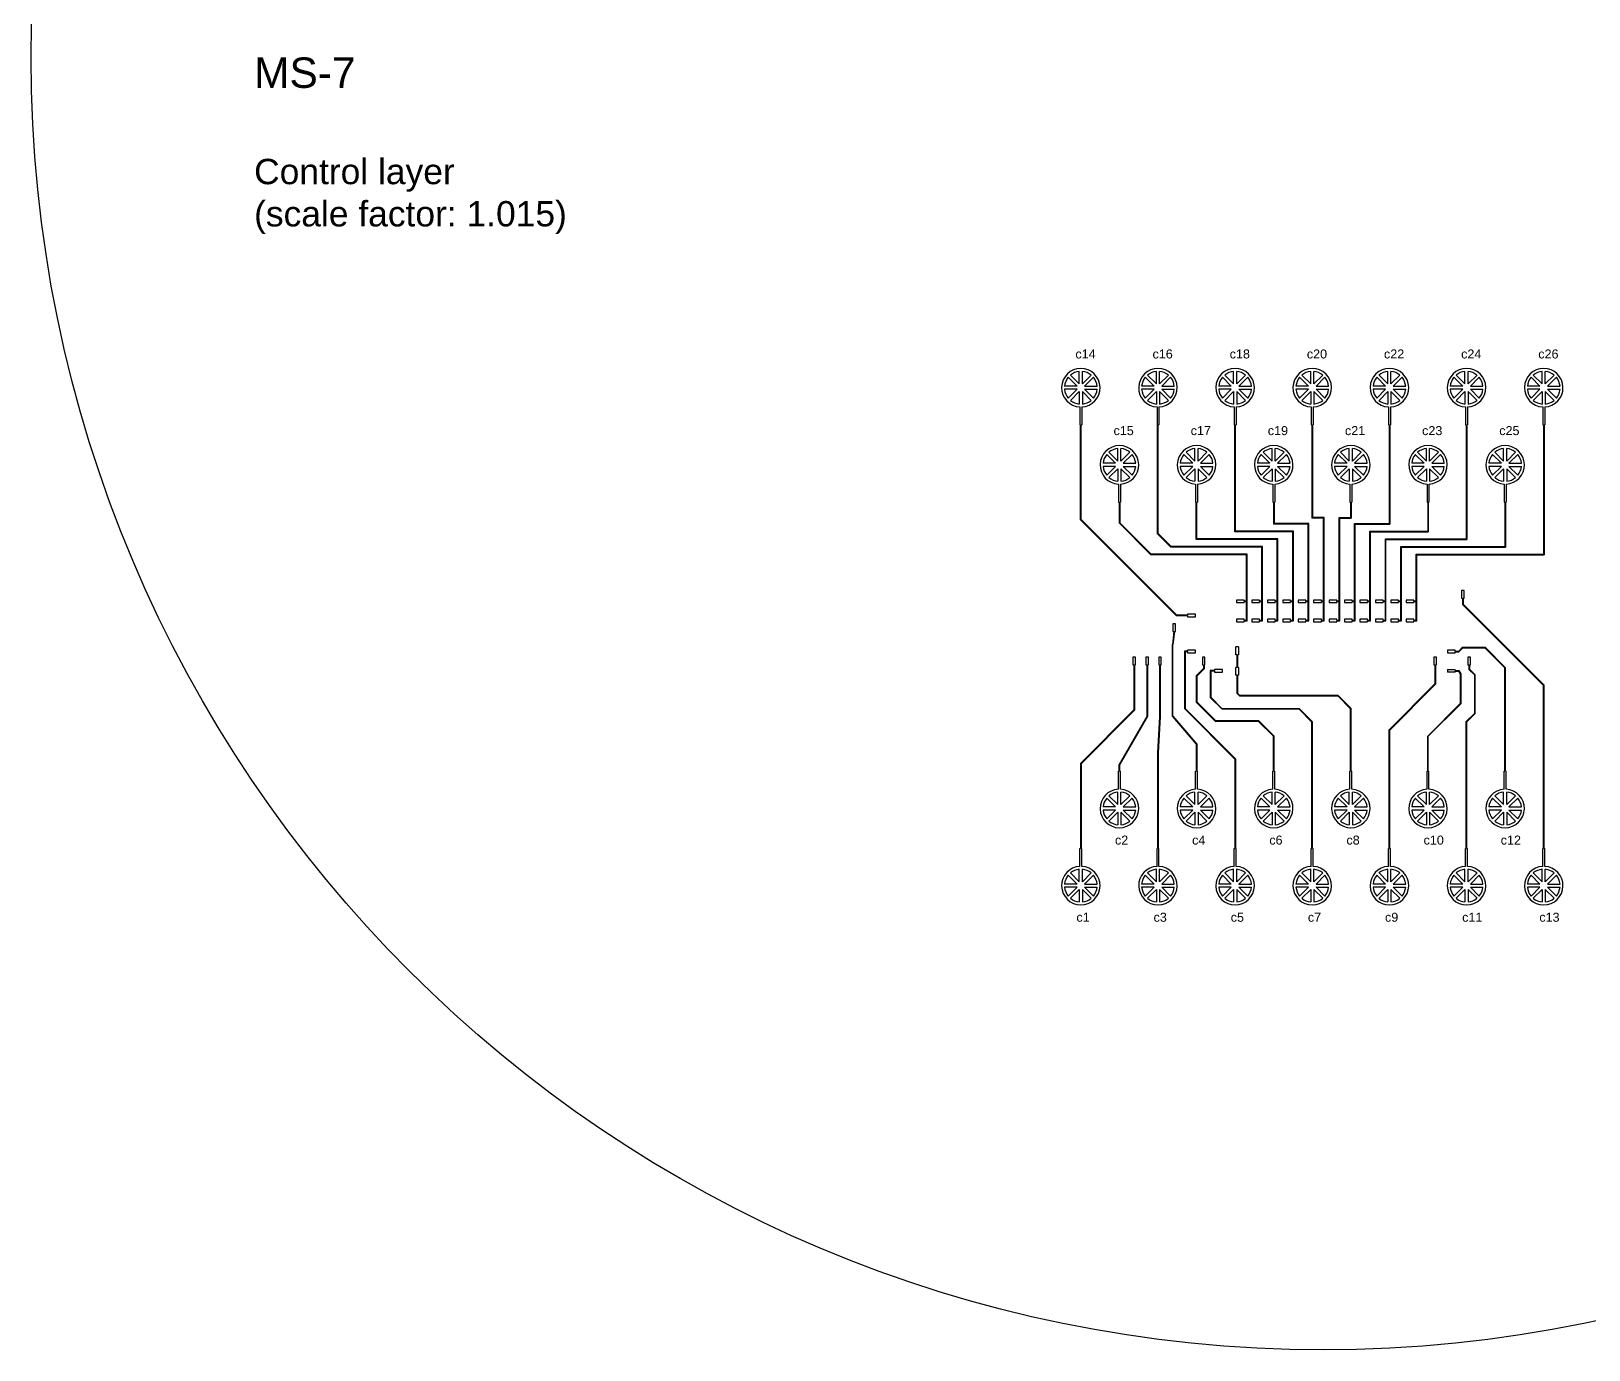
# Model space of a CAD drawing. Header units: millimetres. Extents: x 11250 to 361842, y 8473 to 110473.
# Drawn here: x 259842 to 321323, y 8473 to 60511 of the extents above; entities that cross this region are included whole.
import ezdxf

# ---------------------------------------------------------------- set-up
doc = ezdxf.new("R2010")
doc.units = ezdxf.units.MM
doc.layers.add('CLEAR', color=140, linetype='Continuous')
doc.layers.add('OPAQUE', color=10, linetype='Continuous')
doc.styles.get("Standard").update_dxf_attribs({"font": 'arial.ttf'})

msp = doc.modelspace()

# ---------------------------------------------------------------- linework, layer by layer
at = {"layer": 'CLEAR'}
for p, q in [((301234, 45680), (301234, 44974)), ((301310, 45680), (301310, 44974)), ((304279, 45680), (304279, 44974)), ((304355, 45680), (304355, 44974)), ((307324, 45680), (307324, 44974)), ((307400, 45680), (307400, 44974)), ((310369, 45680), (310369, 44974)), ((310445, 45680), (310445, 44974)), ((313414, 45680), (313414, 44974)), ((313490, 45680), (313490, 44974)), ((316459, 45680), (316459, 44974)), ((316535, 45680), (316535, 44974)), ((319504, 45680), (319504, 44974)), ((319580, 45680), (319580, 44974)), ((301234, 44974), (301260, 44974)), ((301260, 41227), (301260, 44974)), ((301285, 44974), (301310, 44974)), ((301285, 41238), (301285, 44974)), ((304279, 44974), (304305, 44974)), ((304305, 40671), (304305, 44974)), ((304330, 44974), (304355, 44974)), ((304330, 40681), (304330, 44974)), ((307324, 44974), (307350, 44974)), ((307350, 40757), (307350, 44974)), ((307375, 44974), (307400, 44974)), ((307375, 40783), (307375, 44974)), ((310369, 44974), (310395, 44974)), ((310395, 44974), (310395, 41290)), ((310420, 44974), (310445, 44974)), ((310420, 44974), (310420, 41315)), ((313414, 44974), (313440, 44974)), ((313440, 44974), (313440, 41087)), ((313465, 44974), (313490, 44974)), ((313465, 44974), (313465, 41062)), ((316459, 44974), (316485, 44974)), ((316485, 44974), (316485, 40478)), ((316510, 44974), (316535, 44974)), ((316510, 44974), (316510, 40453)), ((319504, 44974), (319530, 44974)), ((319530, 44974), (319530, 39869)), ((319555, 44974), (319580, 44974)), ((319555, 44974), (319555, 39844)), ((302757, 42635), (302757, 41929)), ((302833, 42635), (302833, 41929)), ((305802, 42635), (305802, 41929)), ((305878, 42635), (305878, 41929)), ((308847, 42635), (308847, 41929)), ((308923, 42635), (308923, 41929)), ((311892, 42635), (311892, 41929)), ((311968, 42635), (311968, 41929)), ((314937, 42635), (314937, 41929)), ((315013, 42635), (315013, 41929)), ((317982, 42635), (317982, 41929)), ((318058, 42635), (318058, 41929)), ((302757, 41929), (302782, 41929)), ((302782, 41929), (302782, 41102)), ((302807, 41929), (302833, 41929)), ((302807, 41929), (302807, 41112)), ((305802, 41929), (305827, 41929)), ((305827, 40453), (305827, 41929)), ((305852, 41929), (305878, 41929)), ((305852, 40478), (305852, 41929)), ((308847, 41929), (308872, 41929)), ((308872, 41929), (308872, 41062)), ((308897, 41929), (308923, 41929)), ((308897, 41929), (308897, 41087)), ((311892, 41929), (311917, 41929)), ((311917, 41929), (311917, 41315)), ((311942, 41929), (311968, 41929)), ((311942, 41929), (311942, 41290)), ((314937, 41929), (314962, 41929)), ((314962, 41929), (314962, 40783)), ((314987, 41929), (315013, 41929)), ((314987, 41929), (314987, 40757)), ((317982, 41929), (318007, 41929)), ((318007, 41929), (318007, 40174)), ((318032, 41929), (318058, 41929)), ((318032, 41929), (318032, 40148)), ((305046, 37441), (301260, 41227)), ((305057, 37466), (301285, 41238)), ((310855, 41290), (310395, 41290)), ((310880, 41315), (310420, 41315)), ((310855, 38024), (310855, 41290)), ((310880, 37238), (310880, 41315)), ((311464, 38024), (311464, 41315)), ((311464, 41315), (311917, 41315)), ((311489, 37238), (311489, 41290)), ((311489, 41290), (311942, 41290)), ((302782, 41102), (304040, 39844)), ((302807, 41112), (304051, 39869)), ((304827, 40148), (304305, 40671)), ((304837, 40174), (304330, 40681)), ((309637, 40757), (307350, 40757)), ((309662, 40783), (307375, 40783)), ((310246, 41062), (308872, 41062)), ((310271, 41087), (308897, 41087)), ((309637, 38024), (309637, 40757)), ((309662, 37238), (309662, 40783)), ((310246, 38024), (310246, 41062)), ((310271, 37238), (310271, 41087)), ((312073, 38024), (312073, 41087)), ((312073, 41087), (313440, 41087)), ((312098, 37238), (312098, 41062)), ((312098, 41062), (313465, 41062)), ((312682, 38024), (312682, 40783)), ((312682, 40783), (314962, 40783)), ((312707, 37238), (312707, 40757)), ((312707, 40757), (314987, 40757)), ((308419, 40148), (304827, 40148)), ((308444, 40174), (304837, 40174)), ((309028, 40453), (305827, 40453)), ((309053, 40478), (305852, 40478)), ((308419, 38024), (308419, 40148)), ((308444, 37238), (308444, 40174)), ((309028, 38024), (309028, 40453)), ((309053, 37238), (309053, 40478)), ((313291, 38024), (313291, 40478)), ((313291, 40478), (316485, 40478)), ((313316, 37238), (313316, 40453)), ((313316, 40453), (316510, 40453)), ((313900, 38024), (313900, 40174)), ((313900, 40174), (318007, 40174)), ((313925, 37238), (313925, 40148)), ((313925, 40148), (318032, 40148)), ((307810, 39844), (304040, 39844)), ((307836, 39869), (304051, 39869)), ((307810, 38024), (307810, 39844)), ((307835, 37238), (307836, 39869)), ((314509, 38024), (314509, 39869)), ((314509, 39869), (319530, 39869)), ((314534, 37238), (314535, 39844)), ((314535, 39844), (319555, 39844)), ((316399, 38443), (316298, 38443)), ((316298, 38443), (316298, 38138)), ((316298, 38138), (316336, 38138)), ((316336, 38138), (316336, 37885)), ((316361, 38138), (316399, 38138)), ((316361, 38138), (316361, 37895)), ((316399, 38138), (316399, 38443)), ((305488, 37504), (305488, 37466)), ((305793, 37504), (305488, 37504)), ((305793, 37403), (305793, 37504)), ((307721, 38062), (307417, 38062)), ((307417, 38062), (307417, 37961)), ((307417, 37961), (307721, 37961)), ((307721, 38024), (307721, 38062)), ((307721, 38024), (307810, 38024)), ((307721, 37961), (307721, 37999)), ((307721, 37999), (307810, 37999)), ((307810, 37263), (307810, 37999)), ((308330, 38062), (308026, 38062)), ((308026, 38062), (308026, 37961)), ((308026, 37961), (308330, 37961)), ((308330, 38024), (308330, 38062)), ((308330, 38024), (308419, 38024)), ((308330, 37961), (308330, 37999)), ((308330, 37999), (308419, 37999)), ((308419, 37263), (308419, 37999)), ((308939, 38062), (308635, 38062)), ((308635, 38062), (308635, 37961)), ((308635, 37961), (308939, 37961)), ((308939, 38024), (308939, 38062)), ((308939, 38024), (309028, 38024)), ((308939, 37961), (308939, 37999)), ((308939, 37999), (309028, 37999)), ((309028, 37263), (309028, 37999)), ((309548, 38062), (309244, 38062)), ((309244, 38062), (309244, 37961)), ((309244, 37961), (309548, 37961)), ((309548, 38024), (309548, 38062)), ((309548, 38024), (309637, 38024)), ((309548, 37961), (309548, 37999)), ((309548, 37999), (309637, 37999)), ((309637, 37263), (309637, 37999)), ((310157, 38062), (309853, 38062)), ((309853, 38062), (309853, 37961)), ((309853, 37961), (310157, 37961)), ((310157, 38024), (310157, 38062)), ((310157, 38024), (310246, 38024)), ((310157, 37961), (310157, 37999)), ((310157, 37999), (310246, 37999)), ((310246, 37263), (310246, 37999)), ((310766, 38062), (310462, 38062)), ((310462, 38062), (310462, 37961)), ((310462, 37961), (310766, 37961)), ((310766, 38024), (310766, 38062)), ((310766, 38024), (310855, 38024)), ((310766, 37961), (310766, 37999)), ((310766, 37999), (310855, 37999)), ((310855, 37263), (310855, 37999)), ((311375, 38062), (311071, 38062)), ((311071, 38062), (311071, 37961)), ((311071, 37961), (311375, 37961)), ((311375, 38024), (311375, 38062)), ((311375, 38024), (311464, 38024)), ((311375, 37961), (311375, 37999)), ((311375, 37999), (311464, 37999)), ((311464, 37263), (311464, 37999)), ((311984, 38062), (311680, 38062)), ((311680, 38062), (311680, 37961)), ((311680, 37961), (311984, 37961)), ((311984, 38024), (311984, 38062)), ((311984, 38024), (312073, 38024)), ((311984, 37961), (311984, 37999)), ((311984, 37999), (312073, 37999)), ((312073, 37263), (312073, 37999)), ((312593, 38062), (312289, 38062)), ((312289, 38062), (312289, 37961)), ((312289, 37961), (312593, 37961)), ((312593, 38024), (312593, 38062)), ((312593, 38024), (312682, 38024)), ((312593, 37961), (312593, 37999)), ((312593, 37999), (312682, 37999)), ((312682, 37263), (312682, 37999)), ((313202, 38062), (312898, 38062)), ((312898, 38062), (312898, 37961)), ((312898, 37961), (313202, 37961)), ((313202, 38024), (313202, 38062)), ((313202, 38024), (313291, 38024)), ((313202, 37961), (313202, 37999)), ((313202, 37999), (313291, 37999)), ((313291, 37263), (313291, 37999)), ((313811, 38062), (313507, 38062)), ((313507, 38062), (313507, 37961)), ((313507, 37961), (313811, 37961)), ((313811, 38024), (313811, 38062)), ((313811, 38024), (313900, 38024)), ((313811, 37961), (313811, 37999)), ((313811, 37999), (313900, 37999)), ((313900, 37263), (313900, 37999)), ((314420, 38062), (314116, 38062)), ((314116, 38062), (314116, 37961)), ((314116, 37961), (314420, 37961)), ((314420, 38024), (314420, 38062)), ((314420, 38024), (314509, 38024)), ((314420, 37961), (314420, 37999)), ((314420, 37999), (314509, 37999)), ((314509, 37263), (314509, 37999)), ((319530, 34691), (316336, 37885)), ((319555, 34702), (316361, 37895)), ((305006, 37123), (304904, 37123)), ((304904, 37123), (304904, 36819)), ((305006, 36819), (305006, 37123)), ((305488, 37441), (305046, 37441)), ((305488, 37466), (305057, 37466)), ((305488, 37441), (305488, 37403)), ((305488, 37403), (305793, 37403)), ((307721, 37301), (307417, 37301)), ((307417, 37301), (307417, 37200)), ((307417, 37200), (307721, 37200)), ((307721, 37263), (307721, 37301)), ((307721, 37263), (307810, 37263)), ((307721, 37200), (307721, 37238)), ((307721, 37238), (307835, 37238)), ((308330, 37301), (308026, 37301)), ((308026, 37301), (308026, 37200)), ((308026, 37200), (308330, 37200)), ((308330, 37263), (308330, 37301)), ((308330, 37263), (308419, 37263)), ((308330, 37200), (308330, 37238)), ((308330, 37238), (308444, 37238)), ((308939, 37301), (308635, 37301)), ((308635, 37301), (308635, 37200)), ((308635, 37200), (308939, 37200)), ((308939, 37263), (308939, 37301)), ((308939, 37263), (309028, 37263)), ((308939, 37200), (308939, 37238)), ((308939, 37238), (309053, 37238)), ((309548, 37301), (309244, 37301)), ((309244, 37301), (309244, 37200)), ((309244, 37200), (309548, 37200)), ((309548, 37263), (309548, 37301)), ((309548, 37263), (309637, 37263)), ((309548, 37200), (309548, 37238)), ((309548, 37238), (309662, 37238)), ((310157, 37301), (309853, 37301)), ((309853, 37301), (309853, 37200)), ((309853, 37200), (310157, 37200)), ((310157, 37263), (310157, 37301)), ((310157, 37263), (310246, 37263)), ((310157, 37200), (310157, 37238)), ((310157, 37238), (310271, 37238)), ((310766, 37301), (310462, 37301)), ((310462, 37301), (310462, 37200)), ((310462, 37200), (310766, 37200)), ((310766, 37263), (310766, 37301)), ((310766, 37263), (310855, 37263)), ((310766, 37200), (310766, 37238)), ((310766, 37238), (310880, 37238)), ((311375, 37301), (311071, 37301)), ((311071, 37301), (311071, 37200)), ((311071, 37200), (311375, 37200)), ((311375, 37263), (311375, 37301)), ((311375, 37263), (311464, 37263)), ((311375, 37200), (311375, 37238)), ((311375, 37238), (311489, 37238)), ((311984, 37301), (311680, 37301)), ((311680, 37301), (311680, 37200)), ((311680, 37200), (311984, 37200)), ((311984, 37263), (311984, 37301)), ((311984, 37263), (312073, 37263)), ((311984, 37200), (311984, 37238)), ((311984, 37238), (312098, 37238)), ((312593, 37301), (312289, 37301)), ((312289, 37301), (312289, 37200)), ((312289, 37200), (312593, 37200)), ((312593, 37263), (312593, 37301)), ((312593, 37263), (312682, 37263)), ((312593, 37200), (312593, 37238)), ((312593, 37238), (312707, 37238)), ((313202, 37301), (312898, 37301)), ((312898, 37301), (312898, 37200)), ((312898, 37200), (313202, 37200)), ((313202, 37263), (313202, 37301)), ((313202, 37263), (313291, 37263)), ((313202, 37200), (313202, 37238)), ((313202, 37238), (313316, 37238)), ((313811, 37301), (313507, 37301)), ((313507, 37301), (313507, 37200)), ((313507, 37200), (313811, 37200)), ((313811, 37263), (313811, 37301)), ((313811, 37263), (313900, 37263)), ((313811, 37200), (313811, 37238)), ((313811, 37238), (313925, 37238)), ((314420, 37301), (314116, 37301)), ((314116, 37301), (314116, 37200)), ((314116, 37200), (314420, 37200)), ((314420, 37263), (314420, 37301)), ((314420, 37263), (314509, 37263)), ((314420, 37200), (314420, 37238)), ((314420, 37238), (314534, 37238)), ((304943, 36819), (304884, 36305)), ((304884, 33472), (304884, 36305)), ((304904, 36819), (304943, 36819)), ((304968, 36816), (304909, 36304)), ((304909, 33481), (304909, 36304)), ((304968, 36819), (305006, 36819)), ((303433, 35804), (303331, 35804)), ((303331, 35804), (303331, 35499)), ((303433, 35499), (303433, 35804)), ((303940, 35804), (303839, 35804)), ((303839, 35804), (303839, 35499)), ((303940, 35499), (303940, 35804)), ((304448, 35804), (304346, 35804)), ((304346, 35804), (304346, 35499)), ((304448, 35499), (304448, 35804)), ((305361, 36045), (305361, 33776)), ((305488, 36045), (305361, 36045)), ((305488, 36020), (305387, 36020)), ((305387, 36020), (305387, 33787)), ((305488, 36083), (305488, 36045)), ((305793, 36083), (305488, 36083)), ((305488, 36020), (305488, 35982)), ((305488, 35982), (305793, 35982)), ((305793, 35982), (305793, 36083)), ((306173, 35804), (306072, 35804)), ((306072, 35804), (306072, 35499)), ((306173, 35499), (306173, 35804)), ((307391, 35905), (307391, 36210)), ((307493, 36210), (307391, 36210)), ((307429, 35905), (307391, 35905)), ((307429, 35905), (307429, 35398)), ((307493, 35905), (307455, 35905)), ((307455, 35905), (307455, 35398)), ((307493, 36210), (307493, 35905)), ((315308, 35804), (315207, 35804)), ((315207, 35804), (315207, 35499)), ((315308, 35499), (315308, 35804)), ((316044, 36083), (315740, 36083)), ((315740, 36083), (315740, 35982)), ((315740, 35982), (316044, 35982)), ((316044, 36045), (316044, 36083)), ((316044, 36045), (316186, 36045)), ((316044, 35982), (316044, 36020)), ((316044, 36020), (316196, 36020)), ((316186, 36045), (316338, 36197)), ((316196, 36020), (316349, 36172)), ((316338, 36197), (317227, 36197)), ((316349, 36172), (317217, 36172)), ((316653, 35804), (316552, 35804)), ((316552, 35804), (316552, 35499)), ((316653, 35499), (316653, 35804)), ((318007, 35381), (317217, 36172)), ((318032, 35392), (317227, 36197)), ((303331, 35499), (303369, 35499)), ((303369, 35499), (303369, 33723)), ((303395, 35499), (303433, 35499)), ((303395, 35499), (303395, 33713)), ((303839, 35499), (303877, 35499)), ((303877, 35499), (303877, 33469)), ((303902, 35499), (303940, 35499)), ((303902, 35499), (303902, 33463)), ((304346, 35499), (304384, 35499)), ((304384, 35499), (304384, 33469)), ((304410, 35499), (304448, 35499)), ((304410, 35499), (304410, 33469)), ((306110, 35358), (305823, 35071)), ((305823, 35071), (305823, 34030)), ((306135, 35347), (305848, 35060)), ((305848, 35060), (305848, 34040)), ((306072, 35499), (306110, 35499)), ((306110, 35499), (306110, 35358)), ((306135, 35499), (306173, 35499)), ((306135, 35499), (306135, 35347)), ((306554, 35284), (306376, 35284)), ((306376, 35284), (306376, 34218)), ((306554, 35258), (306402, 35258)), ((306402, 35258), (306402, 34229)), ((306554, 35322), (306554, 35284)), ((306858, 35322), (306554, 35322)), ((306554, 35258), (306554, 35220)), ((306554, 35220), (306858, 35220)), ((306858, 35220), (306858, 35322)), ((307391, 35093), (307391, 35398)), ((307429, 35398), (307391, 35398)), ((307429, 35093), (307391, 35093)), ((307429, 35093), (307429, 34383)), ((307493, 35398), (307455, 35398)), ((307493, 35093), (307455, 35093)), ((307455, 35093), (307455, 34393)), ((307493, 35398), (307493, 35093)), ((315207, 35499), (315245, 35499)), ((315245, 35499), (315245, 34749)), ((315270, 35499), (315308, 35499)), ((315270, 35499), (315270, 34738)), ((315740, 35322), (316044, 35322)), ((315740, 35322), (315740, 35220)), ((316044, 35220), (315740, 35220)), ((316044, 35284), (316044, 35322)), ((316044, 35284), (316196, 35284)), ((316044, 35220), (316044, 35258)), ((316044, 35258), (316182, 35258)), ((316182, 35258), (316247, 35145)), ((316196, 35284), (316272, 35152)), ((316247, 35145), (316247, 33981)), ((316272, 35152), (316272, 33971)), ((316552, 35499), (316590, 35499)), ((316590, 35499), (316590, 35322)), ((316590, 35322), (316805, 35107)), ((316615, 35499), (316653, 35499)), ((316615, 35499), (316615, 35332)), ((316615, 35332), (316830, 35117)), ((316805, 35107), (316805, 33584)), ((316830, 35117), (316830, 33574)), ((318007, 31303), (318007, 35381)), ((318032, 31303), (318032, 35392)), ((315245, 34749), (313440, 32944)), ((315270, 34738), (313465, 32933)), ((319530, 28258), (319530, 34691)), ((319555, 28258), (319555, 34702)), ((305823, 34030), (306572, 33281)), ((305848, 34040), (306582, 33306)), ((306376, 34218), (306832, 33762)), ((306402, 34229), (306843, 33787)), ((306402, 34193), (306832, 33762)), ((307531, 34281), (307429, 34383)), ((307541, 34307), (307455, 34393)), ((307531, 34281), (311410, 34281)), ((307541, 34307), (311420, 34307)), ((311410, 34281), (311917, 33774)), ((311420, 34307), (311942, 33784)), ((316247, 33981), (314962, 32696)), ((316272, 33971), (314987, 32686)), ((303369, 33723), (301260, 31614)), ((303395, 33713), (301285, 31603)), ((303877, 33469), (302782, 31573)), ((303902, 33463), (302807, 31567)), ((304384, 33469), (304305, 32039)), ((304410, 33469), (304330, 32037)), ((304884, 33472), (305827, 32370)), ((304909, 33481), (305852, 32380)), ((305361, 33776), (307350, 31788)), ((305387, 33787), (307375, 31798)), ((306572, 33281), (308276, 33281)), ((306582, 33306), (308286, 33306)), ((306832, 33762), (309877, 33762)), ((306843, 33787), (309888, 33787)), ((308276, 33281), (308872, 32684)), ((308286, 33306), (308897, 32695)), ((309877, 33762), (310395, 33245)), ((309888, 33787), (310420, 33255)), ((310395, 28258), (310395, 33245)), ((310420, 28258), (310420, 33255)), ((311917, 31303), (311917, 33774)), ((311942, 31303), (311942, 33784)), ((316805, 33584), (316485, 33264)), ((316485, 28258), (316485, 33264)), ((316830, 33574), (316510, 33253)), ((316510, 28258), (316510, 33253)), ((308872, 31303), (308872, 32684)), ((308897, 31303), (308897, 32695)), ((313440, 28258), (313440, 32944)), ((313465, 28258), (313465, 32933)), ((314962, 31303), (314962, 32696)), ((314987, 31303), (314987, 32686)), ((304305, 32039), (304305, 28258)), ((304330, 32036), (304330, 28258)), ((305827, 32370), (305827, 31303)), ((305852, 32380), (305852, 31303)), ((301260, 31614), (301260, 28258)), ((301285, 31603), (301285, 28258)), ((302782, 31303), (302782, 31573)), ((302807, 31303), (302807, 31567)), ((307350, 31788), (307350, 28258)), ((307375, 31798), (307375, 28258)), ((302757, 31303), (302782, 31303)), ((302757, 30597), (302757, 31303)), ((302807, 31303), (302833, 31303)), ((302833, 30597), (302833, 31303)), ((305802, 31303), (305827, 31303)), ((305802, 30597), (305802, 31303)), ((305852, 31303), (305878, 31303)), ((305878, 30597), (305878, 31303)), ((308847, 31303), (308872, 31303)), ((308847, 30597), (308847, 31303)), ((308897, 31303), (308923, 31303)), ((308923, 30597), (308923, 31303)), ((311892, 31303), (311917, 31303)), ((311892, 30597), (311892, 31303)), ((311942, 31303), (311968, 31303)), ((311968, 30597), (311968, 31303)), ((314937, 31303), (314962, 31303)), ((314937, 30597), (314937, 31303)), ((314987, 31303), (315013, 31303)), ((315013, 30597), (315013, 31303)), ((317982, 31303), (318007, 31303)), ((317982, 30597), (317982, 31303)), ((318032, 31303), (318058, 31303)), ((318058, 30597), (318058, 31303)), ((301234, 27552), (301234, 28258)), ((301234, 28258), (301260, 28258)), ((301285, 28258), (301310, 28258)), ((301310, 27552), (301310, 28258)), ((304279, 28258), (304305, 28258)), ((304279, 27552), (304279, 28258)), ((304330, 28258), (304355, 28258)), ((304355, 27552), (304355, 28258)), ((307324, 28258), (307350, 28258)), ((307324, 27552), (307324, 28258)), ((307375, 28258), (307400, 28258)), ((307400, 27552), (307400, 28258)), ((310369, 28258), (310395, 28258)), ((310369, 27552), (310369, 28258)), ((310420, 28258), (310445, 28258)), ((310445, 27552), (310445, 28258)), ((313414, 28258), (313440, 28258)), ((313414, 27552), (313414, 28258)), ((313465, 28258), (313490, 28258)), ((313490, 27552), (313490, 28258)), ((316459, 28258), (316485, 28258)), ((316459, 27552), (316459, 28258)), ((316510, 28258), (316535, 28258)), ((316535, 27552), (316535, 28258)), ((319504, 28258), (319530, 28258)), ((319504, 27552), (319504, 28258)), ((319555, 28258), (319580, 28258)), ((319580, 27552), (319580, 28258))]:
    msp.add_line(p, q, dxfattribs=at)
for centre, start, end in [((301272, 46440), 272.86598, 267.13402), ((304317, 46440), 272.86598, 267.13402), ((307362, 46440), 272.86598, 267.13402), ((310407, 46440), 272.86598, 267.13402), ((313452, 46440), 272.86598, 267.13402), ((316497, 46440), 272.86598, 267.13402), ((319542, 46440), 272.86598, 267.13402), ((302795, 43395), 272.86598, 267.13402), ((305840, 43395), 272.86598, 267.13402), ((308885, 43395), 272.86598, 267.13402), ((311930, 43395), 272.86598, 267.13402), ((314975, 43395), 272.86598, 267.13402), ((318020, 43395), 272.86598, 267.13402), ((302795, 29837), 92.86598, 87.13402), ((305840, 29837), 92.86598, 87.13402), ((308885, 29837), 92.86598, 87.13402), ((311930, 29837), 92.86598, 87.13402), ((314975, 29837), 92.86598, 87.13402), ((318020, 29837), 92.86598, 87.13402), ((301272, 26792), 92.86598, 87.13402), ((304317, 26792), 92.86598, 87.13402), ((307362, 26792), 92.86598, 87.13402), ((310407, 26792), 92.86598, 87.13402), ((313452, 26792), 92.86598, 87.13402), ((316497, 26792), 92.86598, 87.13402), ((319542, 26792), 92.86598, 87.13402)]:
    msp.add_arc(centre, 761, start, end, dxfattribs=at)
at = {"layer": 'OPAQUE'}
for p, q in [((301122, 46502), (300773, 46852)), ((301210, 46590), (300861, 46940)), ((301210, 46590), (301210, 47084)), ((301334, 46590), (301334, 47084)), ((301334, 46590), (301684, 46940)), ((301422, 46502), (301772, 46852)), ((304167, 46502), (303818, 46852)), ((304255, 46590), (303906, 46940)), ((304255, 46590), (304255, 47084)), ((304379, 46590), (304379, 47084)), ((304379, 46590), (304729, 46940)), ((304467, 46502), (304817, 46852)), ((307212, 46502), (306863, 46852)), ((307300, 46590), (306951, 46940)), ((307300, 46590), (307300, 47084)), ((307424, 46590), (307424, 47084)), ((307424, 46590), (307774, 46940)), ((307512, 46502), (307862, 46852)), ((310257, 46502), (309908, 46852)), ((310345, 46590), (309996, 46940)), ((310345, 46590), (310345, 47084)), ((310469, 46590), (310469, 47084)), ((310469, 46590), (310819, 46940)), ((310557, 46502), (310907, 46852)), ((313302, 46502), (312953, 46852)), ((313390, 46590), (313041, 46940)), ((313390, 46590), (313390, 47084)), ((313514, 46590), (313514, 47084)), ((313514, 46590), (313864, 46940)), ((313602, 46502), (313952, 46852)), ((316347, 46502), (315998, 46852)), ((316435, 46590), (316086, 46940)), ((316435, 46590), (316435, 47084)), ((316559, 46590), (316559, 47084)), ((316559, 46590), (316909, 46940)), ((316647, 46502), (316997, 46852)), ((319392, 46502), (319043, 46852)), ((319480, 46590), (319131, 46940)), ((319480, 46590), (319480, 47084)), ((319604, 46590), (319604, 47084)), ((319604, 46590), (319954, 46940)), ((319692, 46502), (320042, 46852)), ((301122, 46502), (300628, 46502)), ((301122, 46378), (300628, 46378)), ((301122, 46378), (300773, 46029)), ((301210, 46290), (300861, 45941)), ((301210, 46290), (301210, 45796)), ((301334, 46290), (301334, 45796)), ((301334, 46290), (301684, 45941)), ((301422, 46502), (301916, 46502)), ((301422, 46378), (301916, 46378)), ((301422, 46378), (301772, 46029)), ((304167, 46502), (303673, 46502)), ((304167, 46378), (303673, 46378)), ((304167, 46378), (303818, 46029)), ((304255, 46290), (303906, 45941)), ((304255, 46290), (304255, 45796)), ((304379, 46290), (304379, 45796)), ((304379, 46290), (304729, 45941)), ((304467, 46502), (304961, 46502)), ((304467, 46378), (304961, 46378)), ((304467, 46378), (304817, 46029)), ((307212, 46502), (306718, 46502)), ((307212, 46378), (306718, 46378)), ((307212, 46378), (306863, 46029)), ((307300, 46290), (306951, 45941)), ((307300, 46290), (307300, 45796)), ((307424, 46290), (307424, 45796)), ((307424, 46290), (307774, 45941)), ((307512, 46502), (308006, 46502)), ((307512, 46378), (308006, 46378)), ((307512, 46378), (307862, 46029)), ((310257, 46502), (309763, 46502)), ((310257, 46378), (309763, 46378)), ((310257, 46378), (309908, 46029)), ((310345, 46290), (309996, 45941)), ((310345, 46290), (310345, 45796)), ((310469, 46290), (310469, 45796)), ((310469, 46290), (310819, 45941)), ((310557, 46502), (311051, 46502)), ((310557, 46378), (311051, 46378)), ((310557, 46378), (310907, 46029)), ((313302, 46502), (312808, 46502)), ((313302, 46378), (312808, 46378)), ((313302, 46378), (312953, 46029)), ((313390, 46290), (313041, 45941)), ((313390, 46290), (313390, 45796)), ((313514, 46290), (313514, 45796)), ((313514, 46290), (313864, 45941)), ((313602, 46502), (314096, 46502)), ((313602, 46378), (314096, 46378)), ((313602, 46378), (313952, 46029)), ((316347, 46502), (315853, 46502)), ((316347, 46378), (315853, 46378)), ((316347, 46378), (315998, 46029)), ((316435, 46290), (316086, 45941)), ((316435, 46290), (316435, 45796)), ((316559, 46290), (316559, 45796)), ((316559, 46290), (316909, 45941)), ((316647, 46502), (317141, 46502)), ((316647, 46378), (317141, 46378)), ((316647, 46378), (316997, 46029)), ((319392, 46502), (318898, 46502)), ((319392, 46378), (318898, 46378)), ((319392, 46378), (319043, 46029)), ((319480, 46290), (319131, 45941)), ((319480, 46290), (319480, 45796)), ((319604, 46290), (319604, 45796)), ((319604, 46290), (319954, 45941)), ((319692, 46502), (320186, 46502)), ((319692, 46378), (320186, 46378)), ((319692, 46378), (320042, 46029)), ((302645, 43457), (302295, 43807)), ((302733, 43545), (302383, 43895)), ((302733, 43545), (302733, 44039)), ((302857, 43545), (302857, 44039)), ((302857, 43545), (303206, 43895)), ((302945, 43457), (303294, 43807)), ((305690, 43457), (305340, 43807)), ((305778, 43545), (305428, 43895)), ((305778, 43545), (305778, 44039)), ((305902, 43545), (305902, 44039)), ((305902, 43545), (306251, 43895)), ((305990, 43457), (306339, 43807)), ((308735, 43457), (308385, 43807)), ((308823, 43545), (308473, 43895)), ((308823, 43545), (308823, 44039)), ((308947, 43545), (308947, 44039)), ((308947, 43545), (309296, 43895)), ((309035, 43457), (309384, 43807)), ((311780, 43457), (311430, 43807)), ((311868, 43545), (311518, 43895)), ((311868, 43545), (311868, 44039)), ((311992, 43545), (311992, 44039)), ((311992, 43545), (312341, 43895)), ((312080, 43457), (312429, 43807)), ((314825, 43457), (314475, 43807)), ((314913, 43545), (314563, 43895)), ((314913, 43545), (314913, 44039)), ((315037, 43545), (315037, 44039)), ((315037, 43545), (315386, 43895)), ((315125, 43457), (315474, 43807)), ((317870, 43457), (317520, 43807)), ((317958, 43545), (317608, 43895)), ((317958, 43545), (317958, 44039)), ((318082, 43545), (318082, 44039)), ((318082, 43545), (318431, 43895)), ((318170, 43457), (318519, 43807)), ((302645, 43457), (302151, 43457)), ((302645, 43333), (302151, 43333)), ((302645, 43333), (302295, 42984)), ((302733, 43245), (302383, 42896)), ((302733, 43245), (302733, 42751)), ((302857, 43245), (302857, 42751)), ((302857, 43245), (303206, 42896)), ((302945, 43457), (303439, 43457)), ((302945, 43333), (303439, 43333)), ((302945, 43333), (303294, 42984)), ((305690, 43457), (305196, 43457)), ((305690, 43333), (305196, 43333)), ((305690, 43333), (305340, 42984)), ((305778, 43245), (305428, 42896)), ((305778, 43245), (305778, 42751)), ((305902, 43245), (305902, 42751)), ((305902, 43245), (306251, 42896)), ((305990, 43457), (306484, 43457)), ((305990, 43333), (306484, 43333)), ((305990, 43333), (306339, 42984)), ((308735, 43457), (308241, 43457)), ((308735, 43333), (308241, 43333)), ((308735, 43333), (308385, 42984)), ((308823, 43245), (308473, 42896)), ((308823, 43245), (308823, 42751)), ((308947, 43245), (308947, 42751)), ((308947, 43245), (309296, 42896)), ((309035, 43457), (309529, 43457)), ((309035, 43333), (309529, 43333)), ((309035, 43333), (309384, 42984)), ((311780, 43457), (311286, 43457)), ((311780, 43333), (311286, 43333)), ((311780, 43333), (311430, 42984)), ((311868, 43245), (311518, 42896)), ((311868, 43245), (311868, 42751)), ((311992, 43245), (311992, 42751)), ((311992, 43245), (312341, 42896)), ((312080, 43457), (312574, 43457)), ((312080, 43333), (312574, 43333)), ((312080, 43333), (312429, 42984)), ((314825, 43457), (314331, 43457)), ((314825, 43333), (314331, 43333)), ((314825, 43333), (314475, 42984)), ((314913, 43245), (314563, 42896)), ((314913, 43245), (314913, 42751)), ((315037, 43245), (315037, 42751)), ((315037, 43245), (315386, 42896)), ((315125, 43457), (315619, 43457)), ((315125, 43333), (315619, 43333)), ((315125, 43333), (315474, 42984)), ((317870, 43457), (317376, 43457)), ((317870, 43333), (317376, 43333)), ((317870, 43333), (317520, 42984)), ((317958, 43245), (317608, 42896)), ((317958, 43245), (317958, 42751)), ((318082, 43245), (318082, 42751)), ((318082, 43245), (318431, 42896)), ((318170, 43457), (318664, 43457)), ((318170, 43333), (318664, 43333)), ((318170, 43333), (318519, 42984)), ((302645, 29899), (302295, 30248)), ((302733, 29987), (302383, 30336)), ((302733, 29987), (302733, 30481)), ((302857, 29987), (302857, 30481)), ((302857, 29987), (303206, 30336)), ((302945, 29899), (303294, 30248)), ((305690, 29899), (305340, 30248)), ((305778, 29987), (305428, 30336)), ((305778, 29987), (305778, 30481)), ((305902, 29987), (305902, 30481)), ((305902, 29987), (306251, 30336)), ((305990, 29899), (306339, 30248)), ((308735, 29899), (308385, 30248)), ((308823, 29987), (308473, 30336)), ((308823, 29987), (308823, 30481)), ((308947, 29987), (308947, 30481)), ((308947, 29987), (309296, 30336)), ((309035, 29899), (309384, 30248)), ((311780, 29899), (311430, 30248)), ((311868, 29987), (311518, 30336)), ((311868, 29987), (311868, 30481)), ((311992, 29987), (311992, 30481)), ((311992, 29987), (312341, 30336)), ((312080, 29899), (312429, 30248)), ((314825, 29899), (314475, 30248)), ((314913, 29987), (314563, 30336)), ((314913, 29987), (314913, 30481)), ((315037, 29987), (315037, 30481)), ((315037, 29987), (315386, 30336)), ((315125, 29899), (315474, 30248)), ((317870, 29899), (317520, 30248)), ((317958, 29987), (317608, 30336)), ((317958, 29987), (317958, 30481)), ((318082, 29987), (318082, 30481)), ((318082, 29987), (318431, 30336)), ((318170, 29899), (318519, 30248)), ((302645, 29899), (302151, 29899)), ((302645, 29774), (302151, 29774)), ((302645, 29774), (302295, 29425)), ((302733, 29686), (302383, 29337)), ((302733, 29686), (302733, 29193)), ((302857, 29686), (302857, 29193)), ((302857, 29686), (303206, 29337)), ((302945, 29899), (303439, 29899)), ((302945, 29774), (303439, 29774)), ((302945, 29774), (303294, 29425)), ((305690, 29899), (305196, 29899)), ((305690, 29774), (305196, 29774)), ((305690, 29774), (305340, 29425)), ((305778, 29686), (305428, 29337)), ((305778, 29686), (305778, 29193)), ((305902, 29686), (305902, 29193)), ((305902, 29686), (306251, 29337)), ((305990, 29899), (306484, 29899)), ((305990, 29774), (306484, 29774)), ((305990, 29774), (306339, 29425)), ((308735, 29899), (308241, 29899)), ((308735, 29774), (308241, 29774)), ((308735, 29774), (308385, 29425)), ((308823, 29686), (308473, 29337)), ((308823, 29686), (308823, 29193)), ((308947, 29686), (308947, 29193)), ((308947, 29686), (309296, 29337)), ((309035, 29899), (309529, 29899)), ((309035, 29774), (309529, 29774)), ((309035, 29774), (309384, 29425)), ((311780, 29899), (311286, 29899)), ((311780, 29774), (311286, 29774)), ((311780, 29774), (311430, 29425)), ((311868, 29686), (311518, 29337)), ((311868, 29686), (311868, 29193)), ((311992, 29686), (311992, 29193)), ((311992, 29686), (312341, 29337)), ((312080, 29899), (312574, 29899)), ((312080, 29774), (312574, 29774)), ((312080, 29774), (312429, 29425)), ((314825, 29899), (314331, 29899)), ((314825, 29774), (314331, 29774)), ((314825, 29774), (314475, 29425)), ((314913, 29686), (314563, 29337)), ((314913, 29686), (314913, 29193)), ((315037, 29686), (315037, 29193)), ((315037, 29686), (315386, 29337)), ((315125, 29899), (315619, 29899)), ((315125, 29774), (315619, 29774)), ((315125, 29774), (315474, 29425)), ((317870, 29899), (317376, 29899)), ((317870, 29774), (317376, 29774)), ((317870, 29774), (317520, 29425)), ((317958, 29686), (317608, 29337)), ((317958, 29686), (317958, 29193)), ((318082, 29686), (318082, 29193)), ((318082, 29686), (318431, 29337)), ((318170, 29899), (318664, 29899)), ((318170, 29774), (318664, 29774)), ((318170, 29774), (318519, 29425)), ((301122, 26854), (300773, 27203)), ((301210, 26942), (300861, 27291)), ((301210, 26942), (301210, 27436)), ((301334, 26942), (301334, 27436)), ((301334, 26942), (301684, 27291)), ((301422, 26854), (301772, 27203)), ((304167, 26854), (303818, 27203)), ((304255, 26942), (303906, 27291)), ((304255, 26942), (304255, 27436)), ((304379, 26942), (304379, 27436)), ((304379, 26942), (304729, 27291)), ((304467, 26854), (304817, 27203)), ((307212, 26854), (306863, 27203)), ((307300, 26942), (306951, 27291)), ((307300, 26942), (307300, 27436)), ((307424, 26942), (307424, 27436)), ((307424, 26942), (307774, 27291)), ((307512, 26854), (307862, 27203)), ((310257, 26854), (309908, 27203)), ((310345, 26942), (309996, 27291)), ((310345, 26942), (310345, 27436)), ((310469, 26942), (310469, 27436)), ((310469, 26942), (310819, 27291)), ((310557, 26854), (310907, 27203)), ((313302, 26854), (312953, 27203)), ((313390, 26942), (313041, 27291)), ((313390, 26942), (313390, 27436)), ((313514, 26942), (313514, 27436)), ((313514, 26942), (313864, 27291)), ((313602, 26854), (313952, 27203)), ((316347, 26854), (315998, 27203)), ((316435, 26942), (316086, 27291)), ((316435, 26942), (316435, 27436)), ((316559, 26942), (316559, 27436)), ((316559, 26942), (316909, 27291)), ((316647, 26854), (316997, 27203)), ((319392, 26854), (319043, 27203)), ((319480, 26942), (319131, 27291)), ((319480, 26942), (319480, 27436)), ((319604, 26942), (319604, 27436)), ((319604, 26942), (319954, 27291)), ((319692, 26854), (320042, 27203)), ((301122, 26854), (300628, 26854)), ((301122, 26729), (300628, 26729)), ((301122, 26729), (300773, 26380)), ((301210, 26641), (300861, 26292)), ((301210, 26641), (301210, 26148)), ((301334, 26641), (301334, 26148)), ((301334, 26641), (301684, 26292)), ((301422, 26854), (301916, 26854)), ((301422, 26729), (301916, 26729)), ((301422, 26729), (301772, 26380)), ((304167, 26854), (303673, 26854)), ((304167, 26729), (303673, 26729)), ((304167, 26729), (303818, 26380)), ((304255, 26641), (303906, 26292)), ((304255, 26641), (304255, 26148)), ((304379, 26641), (304379, 26148)), ((304379, 26641), (304729, 26292)), ((304467, 26854), (304961, 26854)), ((304467, 26729), (304961, 26729)), ((304467, 26729), (304817, 26380)), ((307212, 26854), (306718, 26854)), ((307212, 26729), (306718, 26729)), ((307212, 26729), (306863, 26380)), ((307300, 26641), (306951, 26292)), ((307300, 26641), (307300, 26148)), ((307424, 26641), (307424, 26148)), ((307424, 26641), (307774, 26292)), ((307512, 26854), (308006, 26854)), ((307512, 26729), (308006, 26729)), ((307512, 26729), (307862, 26380)), ((310257, 26854), (309763, 26854)), ((310257, 26729), (309763, 26729)), ((310257, 26729), (309908, 26380)), ((310345, 26641), (309996, 26292)), ((310345, 26641), (310345, 26148)), ((310469, 26641), (310469, 26148)), ((310469, 26641), (310819, 26292)), ((310557, 26854), (311051, 26854)), ((310557, 26729), (311051, 26729)), ((310557, 26729), (310907, 26380)), ((313302, 26854), (312808, 26854)), ((313302, 26729), (312808, 26729)), ((313302, 26729), (312953, 26380)), ((313390, 26641), (313041, 26292)), ((313390, 26641), (313390, 26148)), ((313514, 26641), (313514, 26148)), ((313514, 26641), (313864, 26292)), ((313602, 26854), (314096, 26854)), ((313602, 26729), (314096, 26729)), ((313602, 26729), (313952, 26380)), ((316347, 26854), (315853, 26854)), ((316347, 26729), (315853, 26729)), ((316347, 26729), (315998, 26380)), ((316435, 26641), (316086, 26292)), ((316435, 26641), (316435, 26148)), ((316559, 26641), (316559, 26148)), ((316559, 26641), (316909, 26292)), ((316647, 26854), (317141, 26854)), ((316647, 26729), (317141, 26729)), ((316647, 26729), (316997, 26380)), ((319392, 26854), (318898, 26854)), ((319392, 26729), (318898, 26729)), ((319392, 26729), (319043, 26380)), ((319480, 26641), (319131, 26292)), ((319480, 26641), (319480, 26148)), ((319604, 26641), (319604, 26148)), ((319604, 26641), (319954, 26292)), ((319692, 26854), (320186, 26854)), ((319692, 26729), (320186, 26729)), ((319692, 26729), (320042, 26380))]:
    msp.add_line(p, q, dxfattribs=at)
msp.add_circle((310842, 59473), 51000, dxfattribs=at)
for centre, start, end in [((301272, 46440), 140.51773, 174.48227), ((301272, 46440), 95.51773, 129.48227), ((301272, 46440), 50.51773, 84.48227), ((301272, 46440), 5.51773, 39.48227), ((304317, 46440), 140.51773, 174.48227), ((304317, 46440), 95.51773, 129.48227), ((304317, 46440), 50.51773, 84.48227), ((304317, 46440), 5.51773, 39.48227), ((307362, 46440), 140.51773, 174.48227), ((307362, 46440), 95.51773, 129.48227), ((307362, 46440), 50.51773, 84.48227), ((307362, 46440), 5.51773, 39.48227), ((310407, 46440), 140.51773, 174.48227), ((310407, 46440), 95.51773, 129.48227), ((310407, 46440), 50.51773, 84.48227), ((310407, 46440), 5.51773, 39.48227), ((313452, 46440), 140.51773, 174.48227), ((313452, 46440), 95.51773, 129.48227), ((313452, 46440), 50.51773, 84.48227), ((313452, 46440), 5.51773, 39.48227), ((316497, 46440), 140.51773, 174.48227), ((316497, 46440), 95.51773, 129.48227), ((316497, 46440), 50.51773, 84.48227), ((316497, 46440), 5.51773, 39.48227), ((319542, 46440), 140.51773, 174.48227), ((319542, 46440), 95.51773, 129.48227), ((319542, 46440), 50.51773, 84.48227), ((319542, 46440), 5.51773, 39.48227), ((301272, 46440), 185.51773, 219.48227), ((301272, 46440), 320.51773, 354.48227), ((304317, 46440), 185.51773, 219.48227), ((304317, 46440), 320.51773, 354.48227), ((307362, 46440), 185.51773, 219.48227), ((307362, 46440), 320.51773, 354.48227), ((310407, 46440), 185.51773, 219.48227), ((310407, 46440), 320.51773, 354.48227), ((313452, 46440), 185.51773, 219.48227), ((313452, 46440), 320.51773, 354.48227), ((316497, 46440), 185.51773, 219.48227), ((316497, 46440), 320.51773, 354.48227), ((319542, 46440), 185.51773, 219.48227), ((319542, 46440), 320.51773, 354.48227), ((301272, 46440), 230.51773, 264.48227), ((301272, 46440), 275.51773, 309.48227), ((304317, 46440), 230.51773, 264.48227), ((304317, 46440), 275.51773, 309.48227), ((307362, 46440), 230.51773, 264.48227), ((307362, 46440), 275.51773, 309.48227), ((310407, 46440), 230.51773, 264.48227), ((310407, 46440), 275.51773, 309.48227), ((313452, 46440), 230.51773, 264.48227), ((313452, 46440), 275.51773, 309.48227), ((316497, 46440), 230.51773, 264.48227), ((316497, 46440), 275.51773, 309.48227), ((319542, 46440), 230.51773, 264.48227), ((319542, 46440), 275.51773, 309.48227), ((302795, 43395), 140.51773, 174.48227), ((302795, 43395), 95.51773, 129.48227), ((302795, 43395), 50.51773, 84.48227), ((302795, 43395), 5.51773, 39.48227), ((305840, 43395), 140.51773, 174.48227), ((305840, 43395), 95.51773, 129.48227), ((305840, 43395), 50.51773, 84.48227), ((305840, 43395), 5.51773, 39.48227), ((308885, 43395), 140.51773, 174.48227), ((308885, 43395), 95.51773, 129.48227), ((308885, 43395), 50.51773, 84.48227), ((308885, 43395), 5.51773, 39.48227), ((311930, 43395), 140.51773, 174.48227), ((311930, 43395), 95.51773, 129.48227), ((311930, 43395), 50.51773, 84.48227), ((311930, 43395), 5.51773, 39.48227), ((314975, 43395), 140.51773, 174.48227), ((314975, 43395), 95.51773, 129.48227), ((314975, 43395), 50.51773, 84.48227), ((314975, 43395), 5.51773, 39.48227), ((318020, 43395), 140.51773, 174.48227), ((318020, 43395), 95.51773, 129.48227), ((318020, 43395), 50.51773, 84.48227), ((318020, 43395), 5.51773, 39.48227), ((302795, 43395), 185.51773, 219.48227), ((302795, 43395), 320.51773, 354.48227), ((305840, 43395), 185.51773, 219.48227), ((305840, 43395), 320.51773, 354.48227), ((308885, 43395), 185.51773, 219.48227), ((308885, 43395), 320.51773, 354.48227), ((311930, 43395), 185.51773, 219.48227), ((311930, 43395), 320.51773, 354.48227), ((314975, 43395), 185.51773, 219.48227), ((314975, 43395), 320.51773, 354.48227), ((318020, 43395), 185.51773, 219.48227), ((318020, 43395), 320.51773, 354.48227), ((302795, 43395), 230.51773, 264.48227), ((302795, 43395), 275.51773, 309.48227), ((305840, 43395), 230.51773, 264.48227), ((305840, 43395), 275.51773, 309.48227), ((308885, 43395), 230.51773, 264.48227), ((308885, 43395), 275.51773, 309.48227), ((311930, 43395), 230.51773, 264.48227), ((311930, 43395), 275.51773, 309.48227), ((314975, 43395), 230.51773, 264.48227), ((314975, 43395), 275.51773, 309.48227), ((318020, 43395), 230.51773, 264.48227), ((318020, 43395), 275.51773, 309.48227), ((302795, 29837), 140.51773, 174.48227), ((302795, 29837), 95.51773, 129.48227), ((302795, 29837), 50.51773, 84.48227), ((302795, 29837), 5.51773, 39.48227), ((305840, 29837), 140.51773, 174.48227), ((305840, 29837), 95.51773, 129.48227), ((305840, 29837), 50.51773, 84.48227), ((305840, 29837), 5.51773, 39.48227), ((308885, 29837), 140.51773, 174.48227), ((308885, 29837), 95.51773, 129.48227), ((308885, 29837), 50.51773, 84.48227), ((308885, 29837), 5.51773, 39.48227), ((311930, 29837), 140.51773, 174.48227), ((311930, 29837), 95.51773, 129.48227), ((311930, 29837), 50.51773, 84.48227), ((311930, 29837), 5.51773, 39.48227), ((314975, 29837), 140.51773, 174.48227), ((314975, 29837), 95.51773, 129.48227), ((314975, 29837), 50.51773, 84.48227), ((314975, 29837), 5.51773, 39.48227), ((318020, 29837), 140.51773, 174.48227), ((318020, 29837), 95.51773, 129.48227), ((318020, 29837), 50.51773, 84.48227), ((318020, 29837), 5.51773, 39.48227), ((302795, 29837), 185.51773, 219.48227), ((302795, 29837), 320.51773, 354.48227), ((305840, 29837), 185.51773, 219.48227), ((305840, 29837), 320.51773, 354.48227), ((308885, 29837), 185.51773, 219.48227), ((308885, 29837), 320.51773, 354.48227), ((311930, 29837), 185.51773, 219.48227), ((311930, 29837), 320.51773, 354.48227), ((314975, 29837), 185.51773, 219.48227), ((314975, 29837), 320.51773, 354.48227), ((318020, 29837), 185.51773, 219.48227), ((318020, 29837), 320.51773, 354.48227), ((302795, 29837), 230.51773, 264.48227), ((302795, 29837), 275.51773, 309.48227), ((305840, 29837), 230.51773, 264.48227), ((305840, 29837), 275.51773, 309.48227), ((308885, 29837), 230.51773, 264.48227), ((308885, 29837), 275.51773, 309.48227), ((311930, 29837), 230.51773, 264.48227), ((311930, 29837), 275.51773, 309.48227), ((314975, 29837), 230.51773, 264.48227), ((314975, 29837), 275.51773, 309.48227), ((318020, 29837), 230.51773, 264.48227), ((318020, 29837), 275.51773, 309.48227), ((301272, 26792), 140.51773, 174.48227), ((301272, 26792), 95.51773, 129.48227), ((301272, 26792), 50.51773, 84.48227), ((301272, 26792), 5.51773, 39.48227), ((304317, 26792), 140.51773, 174.48227), ((304317, 26792), 95.51773, 129.48227), ((304317, 26792), 50.51773, 84.48227), ((304317, 26792), 5.51773, 39.48227), ((307362, 26792), 140.51773, 174.48227), ((307362, 26792), 95.51773, 129.48227), ((307362, 26792), 50.51773, 84.48227), ((307362, 26792), 5.51773, 39.48227), ((310407, 26792), 140.51773, 174.48227), ((310407, 26792), 95.51773, 129.48227), ((310407, 26792), 50.51773, 84.48227), ((310407, 26792), 5.51773, 39.48227), ((313452, 26792), 140.51773, 174.48227), ((313452, 26792), 95.51773, 129.48227), ((313452, 26792), 50.51773, 84.48227), ((313452, 26792), 5.51773, 39.48227), ((316497, 26792), 140.51773, 174.48227), ((316497, 26792), 95.51773, 129.48227), ((316497, 26792), 50.51773, 84.48227), ((316497, 26792), 5.51773, 39.48227), ((319542, 26792), 140.51773, 174.48227), ((319542, 26792), 95.51773, 129.48227), ((319542, 26792), 50.51773, 84.48227), ((319542, 26792), 5.51773, 39.48227), ((301272, 26792), 185.51773, 219.48227), ((301272, 26792), 320.51773, 354.48227), ((304317, 26792), 185.51773, 219.48227), ((304317, 26792), 320.51773, 354.48227), ((307362, 26792), 185.51773, 219.48227), ((307362, 26792), 320.51773, 354.48227), ((310407, 26792), 185.51773, 219.48227), ((310407, 26792), 320.51773, 354.48227), ((313452, 26792), 185.51773, 219.48227), ((313452, 26792), 320.51773, 354.48227), ((316497, 26792), 185.51773, 219.48227), ((316497, 26792), 320.51773, 354.48227), ((319542, 26792), 185.51773, 219.48227), ((319542, 26792), 320.51773, 354.48227), ((301272, 26792), 230.51773, 264.48227), ((301272, 26792), 275.51773, 309.48227), ((304317, 26792), 230.51773, 264.48227), ((304317, 26792), 275.51773, 309.48227), ((307362, 26792), 230.51773, 264.48227), ((307362, 26792), 275.51773, 309.48227), ((310407, 26792), 230.51773, 264.48227), ((310407, 26792), 275.51773, 309.48227), ((313452, 26792), 230.51773, 264.48227), ((313452, 26792), 275.51773, 309.48227), ((316497, 26792), 230.51773, 264.48227), ((316497, 26792), 275.51773, 309.48227), ((319542, 26792), 230.51773, 264.48227), ((319542, 26792), 275.51773, 309.48227)]:
    msp.add_arc(centre, 647, start, end, dxfattribs=at)

# ---------------------------------------------------------------- texts
at = {"layer": 'CLEAR', "attachment_point": 1}
for s, width, gutter_width, heights, insert, char_height in [('{\\H2x;MS-7\\P} {\\H2x;\\P\\H0.83335x;Control layer\\P(scale factor: 1.015)}', 14004.96, 0, [10356], (268642, 59473), 600), ('c16', 6.63, 12.5, [0], (304102, 47950), 355.2), ('c18', 6.63, 12.5, [0], (307147, 47950), 355.2), ('c20', 6.63, 12.5, [0], (310192, 47950), 355.2), ('c22', 6.63, 12.5, [0], (313237, 47950), 355.2), ('c24', 6.63, 12.5, [0], (316282, 47950), 355.2), ('c26', 6.63, 12.5, [0], (319327, 47950), 355.2), ('c14', 6.63, 12.5, [0], (301057, 47950), 355.2), ('c15', 6.63, 12.5, [0], (302562, 44925), 355.2), ('c17', 6.63, 12.5, [0], (305607, 44925), 355.2), ('c19', 6.63, 12.5, [0], (308652, 44925), 355.2), ('c21', 6.63, 12.5, [0], (311697, 44925), 355.2), ('c23', 6.63, 12.5, [0], (314742, 44925), 355.2), ('c25', 6.63, 12.5, [0], (317787, 44925), 355.2), ('c2', 6.63, 12.5, [0], (302620, 28767), 355.2), ('c4', 6.63, 12.5, [0], (305665, 28767), 355.2), ('c6', 6.63, 12.5, [0], (308710, 28767), 355.2), ('c8', 6.63, 12.5, [0], (311755, 28767), 355.2), ('c10', 6.63, 12.5, [0], (314800, 28767), 355.2), ('c12', 6.63, 12.5, [0], (317845, 28767), 355.2), ('c1', 6.63, 12.5, [0], (301098, 25722), 355.2), ('c3', 6.63, 12.5, [0], (304143, 25722), 355.2), ('c5', 6.63, 12.5, [0], (307188, 25722), 355.2), ('c7', 6.63, 12.5, [0], (310233, 25722), 355.2), ('c9', 6.63, 12.5, [0], (313278, 25722), 355.2), ('c11', 6.63, 12.5, [0], (316323, 25722), 355.2), ('c13', 6.63, 12.5, [0], (319368, 25722), 355.2)]:
    msp.add_mtext_dynamic_manual_height_columns(s, width=width, gutter_width=gutter_width, heights=heights, dxfattribs=dict(at, insert=insert, char_height=char_height))

doc.saveas('drawing.dxf')
